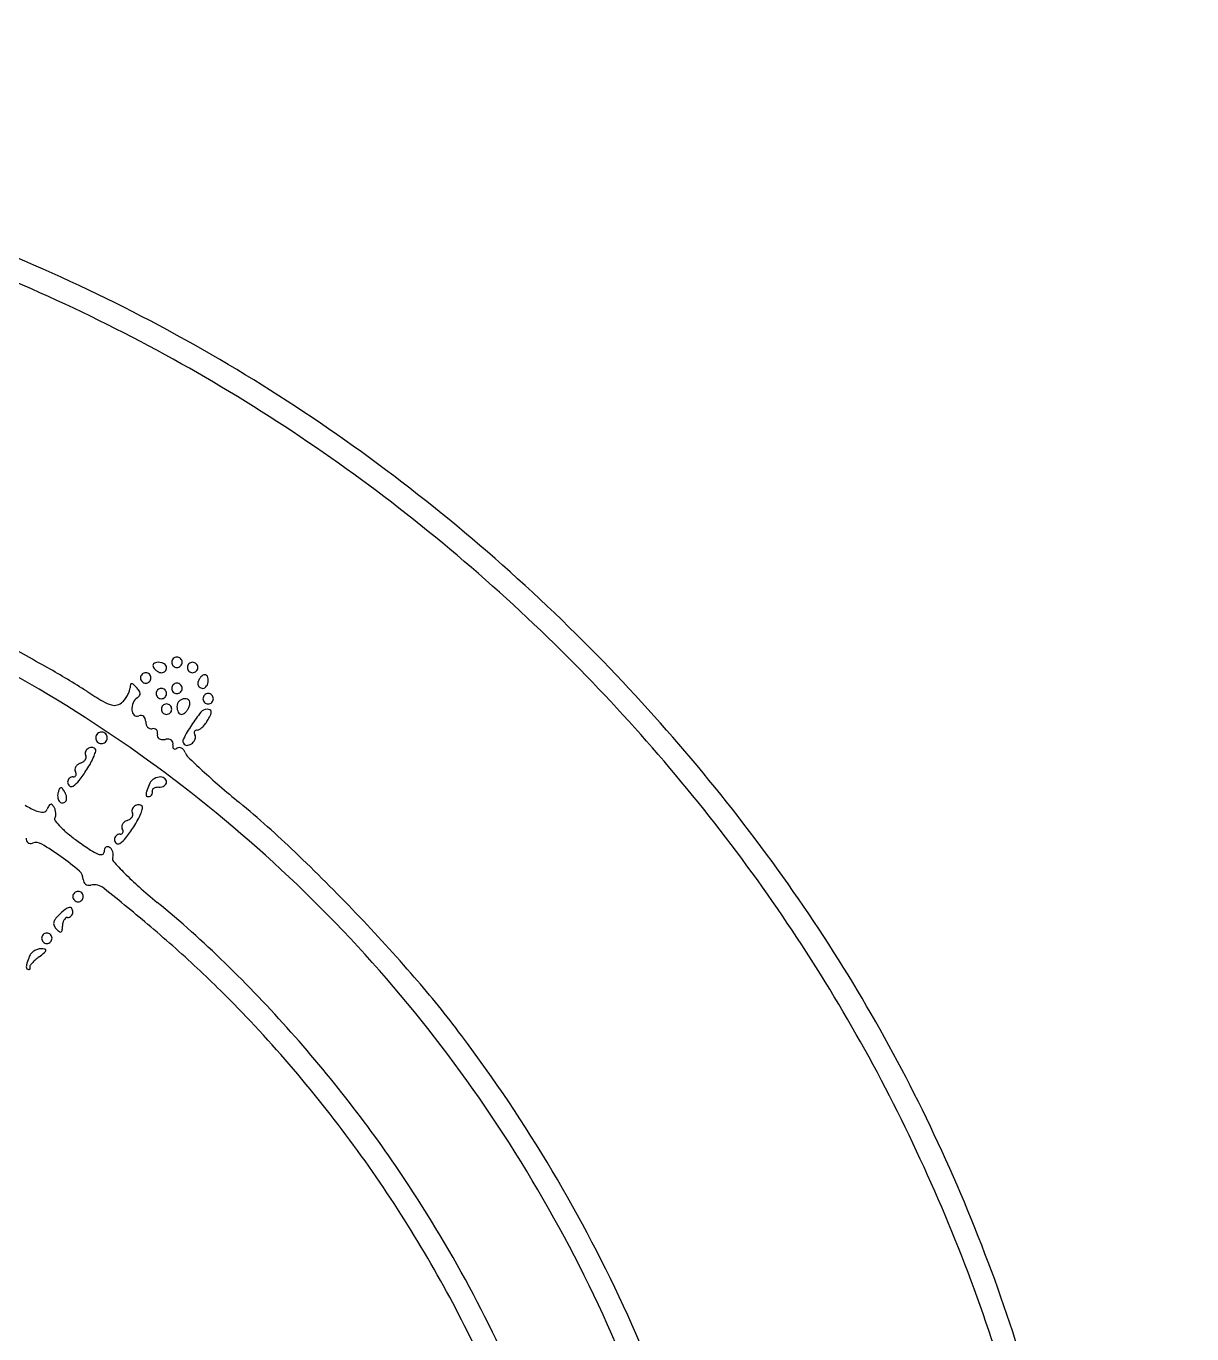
# Model space of a CAD drawing. Header units: metres. Extents: x -22 to 82, y -7 to 32.
# Drawn here: x 10.603 to 11.076, y 28.163 to 28.694 of the extents above; entities that cross this region are included whole.
import ezdxf

# ---------------------------------------------------------------- set-up
doc = ezdxf.new("R2010")
doc.units = ezdxf.units.M
doc.header["$LTSCALE"] = 2
doc.header["$MEASUREMENT"] = 0
doc.layers.add('ZSILUETAEDIFICIO', color=253, linetype='CONTINUOUS')
doc.layers.add('ZVEREDA', color=253, linetype='CONTINUOUS')

msp = doc.modelspace()

# ---------------------------------------------------------------- hatches: boundary and pattern name
at = {"layer": 'ZVEREDA'}
h = msp.add_hatch(dxfattribs=at)
h.set_pattern_fill('AR-SAND', color=256, scale=0.08)
h.set_pattern_definition([(37.50000000000001, (100.3217642182751, 117.4581959786875), (-0.0050394686487687, 0.1541459015210527), [0, -0.1216, 0, -0.136, 0, -0.13]), (7.499999999999999, (100.3217642182751, 117.4581959786875), (0.1415821364214182, 0.2257716852183792), [0, -0.0656, 0, -0.1096, 0, -0.042]), (327.5, (100.2233642182753, 117.4581959786875), (0.2491313489401196, 0.0004527242829572), [0, -0.04, 0, -0.144, 0, -0.188]), (317.5, (100.2233642182753, 117.4581959786875), (0.2404901283657835, 0.0702140451947399), [0, -0.02, 0, -0.0944, 0, -0.108])])
h.paths.add_polyline_path([(31.4583351261974, 30.10001185127862), (-5.580466054143699, 30.14202237673669), (-5.496152509190097, 24.7095630808688), (0.5053741138006274, 24.71459050236479), (0.5053741138006274, 23.02514520136083), (2.905374113800207, 23.02514520136083), (2.905811148500817, 24.71459050236479), (7.70575982083821, 24.71459050236479), (7.70575982083821, 23.02524487001511), (10.1053227861378, 23.02524487001511), (10.1057598208379, 24.71459050236479), (12.50561829493628, 24.71459050236479), (14.90575982083172, 24.71459050236479), (14.90575982083172, 23.02514520136083), (17.30547676903481, 23.02514520136083), (17.30591380373539, 24.71459050236479), (22.10547676902863, 24.63459050236452), (22.10547676902863, 23.02461800278962), (24.5050398048495, 23.02461800278962), (24.5050398048495, 24.63406330379348), (31.4583221007949, 24.61459050236454), (29.30561829493013, 24.61459050236454), (29.30561829493013, 20.61092766967829), (30.50572014345363, 20.61326742045304), (30.50572014345363, 24.61459050236454), (31.4583221007949, 24.61459050236454)])
h.paths.add_polyline_path([(3.274978631708791, 29.84745587849517), (21.85115500656482, 29.84745587849517), (21.85115500656482, 26.26298918530352), (3.274978631708791, 26.26298918530352)], flags=16)
edge = h.paths.add_edge_path(flags=0)
edge.add_line((4.190763625501631, 28.45334721717251), (4.191796270515823, 28.45334721717251))
edge.add_arc((4.030850849770815, 28.47872758158093), 0.1629343160792154, 351.0385129392877, 357.3660182868147)
edge.add_arc((4.112611057247875, 28.47496619707363), 0.0810876329450389, 344.53720768220717, 357.3660765305271, ccw=False)
edge = h.paths.add_edge_path(flags=0)
edge.add_arc((4.129473601766023, 28.48361260777853), 0.0424070857397566, 8.446156974039805, 17.04280200703507)
edge.add_arc((4.048520085864993, 28.46875624364435), 0.1245244297232045, 3.3254775150875844, 12.657113459455672, ccw=False)
edge.add_arc((4.009668740244905, 28.46649875537224), 0.1634413066505545, 3.325477516473139, 5.867953198212037)
edge.add_arc((4.024461425057098, 28.46801930679646), 0.148570677863494, 5.867861931155238, 8.446156969658695)
edge = h.paths.add_edge_path(flags=0)
edge.add_arc((4.187625943115307, 27.71049756740979), 0.005506773619038, 0, 44.649192788606285, ccw=False)
edge.add_line((4.193132716734738, 27.71049756740979), (4.193170576032799, 27.71059180186387))
edge.add_arc((4.083131412969806, 27.72142825678299), 0.110571452748189, 354.3757511834748, 357.7808422671732)
edge.add_arc((4.083495542828814, 27.72707965905653), 0.1105714527485412, 354.8460124112327, 363.6003750095574)
edge.add_arc((4.265141154600997, 27.71569919341579), 0.0736096129205384, 165.585485692761, 181.0365879312016)
edge = h.paths.add_edge_path(flags=0)
edge.add_ellipse((4.155844521799992, 27.55226263330349), major_axis=(-0.004886144824328529, 0.5517489951021792), ratio=0.0764573230342362, start_angle=264.41174822548277, end_angle=281.9145976805995, ccw=False)
edge.add_arc((-177.0033036909715, 27.24610176780652), 181.2017851309283, -3.410605131648481e-12, 0.07993633669821065, ccw=False)
edge.add_line((4.198481439956822, 27.24610176779618), (4.210484766247419, 27.6590139235833))
edge.add_ellipse((4.18687514976483, 27.77778923014426), major_axis=(0.01575538398604225, -0.1077800230216994), ratio=0.5161088083865675, start_angle=337.05526251174393, end_angle=345.80434126128097, ccw=False)
edge = h.paths.add_edge_path(flags=0)
edge.add_arc((387.0379938681306, 26.57348742740584), 383.1770730560518, 179.7962796488156, 179.8227156500893, ccw=False)
edge.add_arc((63.47661150482531, 27.72394417231078), 59.61364541384286, 179.6242268241421, 179.7962796450261, ccw=False)
edge.add_arc((107.9126775625507, 27.43250698258277), 104.0506671673548, 179.4892207827528, 179.6242268252662, ccw=False)
edge.add_arc((4.908773407262004, 28.32581589378475), 1.043191389333353, 173.5744382351789, 178.1175676432889, ccw=False)
edge.add_arc((3.941956756071903, 28.43638332363668), 0.0700943375474026, 136.9440126095541, 174.9430767679891, ccw=False)
edge.add_arc((3.939591411760631, 28.44492007257332), 0.0627084935053294, 98.57263522089539, 141.1716653543758, ccw=False)
edge.add_arc((3.971787529488921, 28.27408536092594), 0.2365196678389941, 91.78341864015289, 100.1162303726033, ccw=False)
edge.add_arc((4.161354391850892, 22.18584956753244), 6.327705978506592, 91.01273401402932, 91.78341864030182, ccw=False)
edge.add_line((4.049514576590127, 28.51256710557305), (4.169165289891879, 28.51468221717266))
edge.add_line((4.169165289891879, 28.51468221717232), (4.179750299263304, 28.53043944484654))
edge.add_arc((4.190827730734469, 28.52494372944767), 0.0123657743692955, 51.76101418273163, 153.6131534045893, ccw=False)
edge.add_line((4.198481439891822, 28.53465625290397), (4.198481439891822, 28.53636044799151))
edge.add_arc((4.193339192636984, 28.51586697619842), 0.0211287740527576, 75.9140893002533, 183.0668013861589)
edge.add_line((4.172240678425823, 28.51473658199643), (4.049514576590127, 28.51256710557305))
edge.add_arc((4.161354391844498, 22.18584956753244), 6.327705978506354, 91.01273401397248, 91.78341864024476)
edge.add_arc((3.971787529489319, 28.27408536092594), 0.2365196678390667, 91.78341864027549, 100.1162378328985)
edge.add_arc((3.941258338745911, 28.44519436956017), 0.0627084935053418, 100.1162378329312, 120.5228893311077)
edge.add_arc((3.942263761789718, 28.43729516592452), 0.0700943375474093, 117.9506432260986, 158.4595108276586)
edge.add_arc((4.001405707587139, 28.41591235581501), 0.1329691207264811, 159.2459526752788, 175.8968395766796)
edge.add_arc((4.909294928725814, 28.35078371074917), 1.04319138933335, 175.8968395763732, 179.4892207827571)
edge.add_arc((107.9126775622392, 27.43250698108915), 104.0506671670563, 179.4892207819287, 179.6242268244366)
edge.add_arc((63.47661150489225, 27.72394417644966), 59.6136454138861, 179.6242268281098, 179.7962796489794)
edge.add_arc((387.0379938451551, 26.57348740949783), 383.1770730331307, 179.7962796461218, 179.8227156473993)
edge.add_line((3.862755088178147, 27.75911035599103), (3.884622839891307, 27.72070371717251))
edge.add_arc((3.929255688633731, 27.74845655913333), 0.0525576961415898, 211.8734753522308, 222.0820973833024)
edge.add_arc((3.940104661909288, 27.75825274944765), 0.0671749997825091, 222.0818102784924, 230.2563674642507)
edge.add_arc((3.958449832274908, 27.78343227505326), 0.0982851158739191, 231.4181484407944, 254.9741783521728)
edge.add_arc((3.959368323424485, 27.7758030788865), 0.0911999037654329, 253.1739702547738, 268.217256623099)
edge.add_arc((3.968627737210397, 41.24924821526616), 13.56460629090511, 269.9489048779313, 270.3532500274084)
edge.add_arc((4.049525169780992, 16.95504494612499), 10.72985513343538, 89.5075836061958, 89.98540653837108, ccw=False)
edge.add_arc((4.130247462298712, 27.54011210430104), 0.1448483138350315, 64.17034698782749, 85.44946313993978, ccw=False)
edge.add_arc((4.191746138397974, 27.66642980881176), 0.0043674083606586, 1.4282544963651844, 68.34992075025048, ccw=False)
edge.add_arc((4.197384248272812, 27.67701561994579), 0.0105538936861254, 212.0429010611537, 263.0773218994982, ccw=False)
edge.add_arc((4.200612712082403, 27.70999352945552), 0.0404527841329601, 231.8085000024286, 252.4850053579366, ccw=False)
edge.add_arc((4.161788889977004, 27.66257060467501), 0.0208577567284913, 48.53142696656482, 82.63062587060486)
edge.add_arc((4.11933816690663, 27.13308106570912), 0.5520225538390414, 85.31102351279071, 89.99478211468639)
edge.add_arc((4.118411279294634, 16.9552485283175), 10.72985513343608, 89.99478211606726, 90.35325002811415)
edge.add_arc((4.073781246147718, 41.2494889468843), 13.56460629090747, 269.50474175352076, 269.9090879921701, ccw=False)
edge.add_arc((3.956613111675125, 27.77658927219733), 0.0911999037654514, 239.2648217281377, 269.94890487625094, ccw=False)
edge.add_arc((3.940104661909288, 27.75825274944765), 0.0671749997825307, 215.766892496466, 243.3781184107606, ccw=False)
edge.add_line((3.885598753388649, 27.71898970661965), (3.862755088177721, 27.75911035598011))
edge = h.paths.add_edge_path(flags=0)
edge.add_arc((3.982208672812931, 27.77710128656037), 0.0039699795081061, 57.093542815945284, 128.0095147918335, ccw=False)
edge.add_arc((3.983777369758798, 27.77691396217733), 0.0035691351575788, -36.39606693346491, 80.51639118771561, ccw=False)
edge.add_arc((3.985008823383225, 27.77555727172944), 0.0018093348073117, 293.7971605359992, 335.12409378026587, ccw=False)
edge.add_arc((3.984854518882713, 27.77590723729099), 0.002191808038586, 257.1681723130867, 293.7964911424778, ccw=False)
edge.add_arc((3.98554989726631, 27.77896024180501), 0.0053230039216045, 238.282669802615, 257.1684968903267, ccw=False)
edge.add_arc((3.980302814458611, 27.77683864407101), 0.0034331700992157, 99.02971341141892, 315.4979837284754, ccw=False)
edge = h.paths.add_edge_path(flags=0)
edge.add_arc((4.003867887505493, 27.77651366478631), 0.0041965817445002, 179.5419055987072, 270.4580944011244)
edge.add_arc((4.003949051078308, 27.77651352882827), 0.0041965817444636, 269.3499522369119, 383.1232100615633)
edge.add_arc((4.003864094692489, 27.77672872215237), 0.0041965817444639, 19.96411019100292, 182.4788541983977)
edge = h.paths.add_edge_path(flags=0)
edge.add_arc((3.979353550216473, 28.42993420992462), 0.0009651872828333, 125.0907544769644, 237.6009057839097)
edge.add_arc((3.995965221876986, 28.40704187017155), 0.0279429480104366, 127.8062335931203, 268.779035296377)
edge.add_line((3.995369806797299, 28.37910526650563), (4.002718144077988, 28.38645734180113))
edge.add_arc((4.10007393273122, 28.38764962442366), 0.0973630891154655, 166.3647067637932, 180.7016464897838, ccw=False)
edge.add_arc((3.991574634341134, 28.42003595056144), 0.0167827455633406, 325.7976337708378, 488.477492724186)
edge.add_arc((3.995342312636922, 28.45231582363164), 0.0238394652163404, 233.4109544616884, 272.5958997522416)
edge.add_arc((3.987035091752404, 28.42505208948006), 0.0100004255996245, 20.17316381762081, 145.4473270086913)

# ---------------------------------------------------------------- linework, layer by layer
at = {"layer": 'ZSILUETAEDIFICIO'}
for centre, radius, start, end in [((10.32303854956101, 27.94521962597514), 0.710311167712448, 65.55784149577093, 76.01004795082275), ((10.31997930637661, 27.93946939307244), 0.7075336042026354, 64.42363960406192, 74.2367597018221), ((10.32580959337682, 27.95131692316966), 0.7036137266441197, 55.05324511435467, 65.55782487064118), ((10.32076864259099, 27.94111852180379), 0.7057053052034441, 54.59725439022461, 64.42364272057966), ((10.3015073540644, 27.91654023405431), 0.7460403331692153, 44.99996780512113, 55.05327838781525), ((10.30769847982472, 27.92272982051054), 0.7282657460169804, 45.00005265254641, 54.59721163644038), ((10.23415917175203, 27.76641790710852), 0.7661643792085338, 60.498348900609, 62.19404384780933), ((10.28771255709472, 27.90274397353966), 0.7655501570167045, 35.88405613749717, 45.00004607892694), ((10.65520081663934, 28.43416997121113), 0.0010073376324388, 136.7414538967022, 180.0258772385689), ((10.6556799208422, 28.43371914752453), 0.0016651999536039, 105.1311728211884, 136.7416359050989), ((10.65641192719181, 28.43101194514276), 0.0044696211115515, 89.99965494173212, 105.1307609891872), ((10.65641199926614, 28.43036170181796), 0.0051198644364094, 75.74470773264834, 90.00050533991362), ((10.65677714087292, 28.43179913625187), 0.0036367777432183, 57.32238347058983, 75.74376755414089), ((10.65736186522031, 28.43271068535432), 0.0025538076012346, 34.9370861608752, 57.32281742404756), ((10.66392256998122, 28.43548154309883), 0.0020982908719275, 157.3753071490141, 179.9993677235803), ((10.66392256998162, 28.43548158940928), 0.0020982908723577, 180.0006322702055, 202.6246928462081), ((10.6639512296185, 28.43546965718502), 0.0021293174233681, 135.0007884730646, 157.3767585429725), ((10.66395122961811, 28.43549347532337), 0.0021293174229968, 202.6232414673759, 224.9992115355853), ((10.66395118817792, 28.43546961574543), 0.0021293174225145, 112.6232414527827, 134.999211522615), ((10.66393930226491, 28.43549827538124), 0.0020982908729524, 90.0006322764197, 112.6246928528869), ((10.66393925595389, 28.43549827538232), 0.0020982908719275, 67.37530713516908, 89.99936771115203), ((10.66392737004088, 28.43546961574543), 0.0021293174225635, 45.00078847738501, 67.37675854721729), ((10.66392732860072, 28.43546965718502), 0.0021293174229968, 22.62324146173451, 44.9992115355853), ((10.66392732860123, 28.43549347532337), 0.002129317422616, 315.0007884557555, 337.3767585279062), ((10.6639559882376, 28.43548154309883), 0.0020982908719379, 0.0006322764196846798, 22.62469285098589), ((10.66395598823712, 28.43548158940928), 0.0020982908723822, 337.3753071537919, 359.9993677297945), ((10.6702962296178, 28.43335465718479), 0.002129317422616, 135.0007884557555, 157.3767585279062), ((10.6702961881785, 28.43335461574543), 0.0021293174226753, 112.6232414641004, 134.9992115355853), ((10.67028430226512, 28.43338327538214), 0.0020982908721129, 90.00063228884795, 112.6246928624542), ((10.67028425595413, 28.43338327538106), 0.0020982908732917, 67.3753071494841, 89.9993677235803), ((10.67027237004069, 28.43335461574543), 0.0021293174227384, 45.0007884644147, 67.37675853589961), ((10.67027232860093, 28.43335465718479), 0.0021293174229968, 22.62324146737595, 44.9992115355853), ((10.29965903293873, 27.91469208116632), 0.7396340334225975, 36.04803746581815, 44.99995831088048), ((10.31891794609624, 27.93401900672944), 0.5693478350212752, 47.11985729573502, 61.26492728629853), ((10.44347928092719, 28.13636671810906), 0.3411031708345291, 57.39320071613322, 60.49821279062926), ((10.65123256998123, 28.42913654309888), 0.0020982908719275, 157.3753071490141, 179.9993677235803), ((10.6512325699816, 28.4291365894095), 0.0020982908724451, 180.0006322764197, 202.6246928519422), ((10.6512612296176, 28.42912465718479), 0.002129317422616, 135.0007884557555, 157.3767585279062), ((10.6512611881783, 28.42912461574548), 0.0021293174226753, 112.6232414641004, 134.9992115355853), ((10.65124930226531, 28.42915327538094), 0.0020982908733372, 90.00063228884795, 112.6246928619751), ((10.6512492559539, 28.42915327538213), 0.0020982908721548, 67.37530713754586, 89.99936771115203), ((10.65123737004052, 28.42912461574548), 0.0021293174227384, 45.0007884644147, 67.37675853589961), ((10.65123732860073, 28.42912465718479), 0.0021293174229968, 22.62324146737595, 44.9992115355853), ((10.65126598823761, 28.42913654309888), 0.0020982908719379, 0.0006322764196846798, 22.62469285098589), ((10.65126598823713, 28.4291365894095), 0.0020982908723822, 337.3753071480579, 359.9993677235803), ((10.6557220936381, 28.43417021106762), 0.0015286146864328, 180.0260431105756, 211.7176733275153), ((10.6580593284209, 28.43561470206834), 0.0042761992039422, 211.7175508210692, 225.6370356995442), ((10.65884501161671, 28.43641799508947), 0.0053998440591882, 225.6366025956011, 237.322138434427), ((10.65857905533562, 28.43600345617216), 0.0049073247650008, 237.3226608495499, 249.510347159787), ((10.65771907469323, 28.43370214881736), 0.0024505825633188, 249.5110204432703, 270.0006877656619), ((10.6577190800719, 28.43311313375062), 0.0018615674966981, 270.0007398317585, 294.0743546913955), ((10.657655675109, 28.43325515495604), 0.002017099520206, 294.0731119239146, 316.7409743724605), ((10.65757628739738, 28.43332985686368), 0.0021261077022707, 316.7410169641, 338.7475912552106), ((10.6583007596989, 28.43336655286998), 0.001408519410625, 0.0005444396486552276, 34.93769410684512), ((10.65748183247322, 28.43336656990351), 0.0022274466364281, 338.7481436667898, 359.9999061291926), ((10.66395118817829, 28.43549351676262), 0.0021293174227384, 225.0007884644147, 247.3767585358996), ((10.6639393022644, 28.43546485712716), 0.0020982908730643, 247.3753071609451, 269.9993677360086), ((10.66393925595432, 28.43546485712596), 0.0020982908719379, 270.0006322764197, 292.6246928509962), ((10.66392737004051, 28.43549351676262), 0.0021293174226753, 292.6232414641004, 314.9992115355853), ((10.67026756998143, 28.43336654309883), 0.0020982908719275, 157.3753071490141, 179.9993677235803), ((10.67026756998192, 28.43336658940945), 0.0020982908724451, 180.0006322764197, 202.6246928519422), ((10.6702962296178, 28.43337847532337), 0.0021293174226753, 202.6232414720938, 224.9992115442445), ((10.6702961881785, 28.43337851676262), 0.0021293174227384, 225.0007884644147, 247.3767585358996), ((10.67028430226472, 28.43334985712596), 0.0020982908719275, 247.3753071490038, 269.9993677235803), ((10.67028425595464, 28.43334985712704), 0.0020982908729873, 270.0006322639913, 292.6246928390549), ((10.67027237004069, 28.43337851676262), 0.0021293174226753, 292.6232414641004, 314.9992115355853), ((10.67027232860093, 28.43337847532337), 0.0021293174230358, 315.0007884644147, 337.3767585326241), ((10.67030098823781, 28.43336654309883), 0.0020982908719379, 0.0006322764196846798, 22.62469285098589), ((10.67030098823741, 28.43336658940945), 0.0020982908723822, 337.3753071480579, 359.9993677235803), ((10.67756570794631, 28.42577083374647), 0.005399844060581999, 135.6366026005482, 147.3221384381712), ((10.67676241492313, 28.42655651694355), 0.0042761992029776, 121.7175508222934, 135.6370356996916), ((10.6753179239233, 28.42889375172547), 0.0015286146866719, 90.02604312760263, 121.7176733420232), ((10.6753176840659, 28.4294150287235), 0.0010073376333481, 46.74145387676766, 90.02587721269616), ((10.67486686037978, 28.42893592452202), 0.0016651999532532, 15.13117279096919, 46.74163587225151), ((10.6721596579998, 28.42820391817105), 0.0044696211099143, 359.9996549533788, 15.13076100089263), ((10.63384564241531, 28.42778972353062), 0.0115095052645105, 331.9596979476071, 340.4069980302453), ((10.64118169462989, 28.425178502893), 0.0037225844794363, 340.4067012147821, 359.9998208590447), ((10.65198795098672, 28.42517854944629), 0.0070836718775925, 169.7239171305037, 180.0004706834987), ((10.645443407778, 28.42636507628919), 0.000432439528648, 91.37524660853077, 169.7243976707436), ((10.64545782020221, 28.42576390793567), 0.0010337806187903, 48.89064990880881, 91.3741417915786), ((10.62767753493861, 28.40538880361333), 0.0280760331171755, 44.9998101998037, 48.89050737243509), ((10.64072149067101, 28.41843262701633), 0.009629187584277001, 34.95126763297989, 45.00000336361313), ((10.64684700257499, 28.42271401391349), 0.0021557566554053, 4.43504852557714, 34.95089570945306), ((10.6512612296176, 28.42914847532336), 0.0021293174226753, 202.6232414720938, 224.9992115442445), ((10.6512611881783, 28.42914851676267), 0.0021293174227384, 225.0007884644147, 247.3767585358996), ((10.65124930226492, 28.42911985712703), 0.0020982908730643, 247.3753071494841, 269.9993677235803), ((10.65124925595433, 28.42911985712595), 0.0020982908719379, 270.0006322764197, 292.6246928509962), ((10.65123737004052, 28.42914851676267), 0.0021293174226753, 292.6232414641004, 314.9992115355853), ((10.65123732860073, 28.42914847532336), 0.0021293174230358, 315.0007884644147, 337.3767585326241), ((10.65760622961872, 28.42277965718506), 0.0021293174233681, 135.0007884730646, 157.3767585429725), ((10.65760618817814, 28.42277961574547), 0.0021293174225145, 112.6232414527827, 134.999211522615), ((10.65759430226512, 28.42280827538235), 0.002098290871903, 90.00063228884795, 112.6246928648309), ((10.65759425595363, 28.42280827538127), 0.0020982908730643, 67.37530713564935, 89.99936771115203), ((10.65758237004113, 28.42277961574547), 0.0021293174225635, 45.00078847738501, 67.37675854721729), ((10.65758232860091, 28.42277965718506), 0.0021293174229968, 22.62324146173451, 44.9992115355853), ((10.66392256998122, 28.42490654309887), 0.0020982908719275, 157.3753071490141, 179.9993677235803), ((10.66392256998162, 28.42490658940949), 0.0020982908724451, 180.0006322764197, 202.6246928519422), ((10.66395122961811, 28.42489465718478), 0.0021293174230358, 135.0007884644147, 157.3767585326241), ((10.66395122961811, 28.4249184753233), 0.0021293174229968, 202.6232414673759, 224.9992115355853), ((10.66395118817829, 28.42489461574547), 0.0021293174226753, 112.6232414641004, 134.9992115355853), ((10.66393930226491, 28.42492327538093), 0.0020982908731622, 90.0006322764197, 112.6246928505159), ((10.66393925595389, 28.42492327538213), 0.0020982908721548, 67.37530713754586, 89.99936771115203), ((10.66392737004051, 28.42489461574547), 0.0021293174227384, 45.0007884644147, 67.37675853589961), ((10.66392732860123, 28.42489465718478), 0.0021293174226753, 22.6232414720938, 44.99921154424447), ((10.66392732860123, 28.4249184753233), 0.002129317422616, 315.0007884557555, 337.3767585279062), ((10.6639559882376, 28.42490654309887), 0.0020982908719379, 0.0006322764196846798, 22.62469285098589), ((10.66395598823712, 28.42490658940949), 0.0020982908723822, 337.3753071480579, 359.9993677235803), ((10.67484986167321, 28.42689677067074), 0.0024505825637735, 159.5110204519643, 180.0006877762794), ((10.6742608466059, 28.42689676529096), 0.0018615674964199, 180.0007398107581, 204.0743546722343), ((10.6771511690265, 28.42603679002764), 0.004907324764095, 147.3226608401514, 159.5103471501629), ((10.67440286781152, 28.42696017025514), 0.0020170995207028, 204.0731119389726, 226.7409743857398), ((10.67447756971913, 28.42703955796543), 0.0021261077017174, 226.7410169515085, 248.7475912428397), ((10.67451428275828, 28.42713401289035), 0.0022274466362008, 248.7481436776965, 269.9999061408913), ((10.67451426572572, 28.42631508566501), 0.0014085194108676, 270.0005444211625, 304.9376940886845), ((10.6738583982108, 28.42725398014346), 0.0025538076009059, 304.9370861412243, 327.3228174071862), ((10.67294684910598, 28.42783870448949), 0.0036367777439842, 327.3223834961779, 345.7437675793788), ((10.67150941467372, 28.42820384609814), 0.005119864436182, 345.7447077264652, 0.0005053348198343007), ((10.74592313248672, 28.60916175078398), 0.2201520529881319, 237.3932546647248, 239.4068057297982), ((10.64161428725063, 28.43273734475798), 0.0151986284349162, 239.4068898896024, 253.5976215572044), ((10.6382862324742, 28.42297876031404), 0.0050256664794272, 286.3128805776778, 315.0002222964806), ((10.63363675823922, 28.42762833853897), 0.0116010895326192, 314.9997331389053, 323.9189305919619), ((10.63224613932451, 28.42864167777003), 0.0133217514294412, 323.9189789455668, 331.9595474629788), ((10.6517964204015, 28.41658969790825), 0.0062035424230936, 156.9345026694085, 184.4648634709572), ((10.65040721417682, 28.41718122267253), 0.0046936432606751, 123.009006272951, 156.9341275291037), ((10.64602472574481, 28.42392734252195), 0.0033510032747035, 303.0089947572338, 323.9755656275099), ((10.64761166265703, 28.42277328006696), 0.0013888032570274, 323.9772663904039, 4.436766888672754), ((10.65757756998141, 28.42279154309887), 0.0020982908719275, 157.3753071490141, 179.9993677235803), ((10.65757756998192, 28.42279158940926), 0.0020982908723577, 180.0006322702055, 202.6246928462081), ((10.6576062296183, 28.42280347532329), 0.0021293174229968, 202.6232414673759, 224.9992115355853), ((10.65760618817848, 28.42280351676254), 0.0021293174227384, 225.0007884644147, 247.3767585358996), ((10.6575943022647, 28.42277485712594), 0.0020982908719275, 247.3753071490038, 269.9993677235803), ((10.65759425595414, 28.42277485712702), 0.0020982908731622, 270.0006322764197, 292.6246928505159), ((10.6575823700407, 28.42280351676254), 0.0021293174226753, 292.6232414641004, 314.9992115355853), ((10.65970930226533, 28.41646327538098), 0.0020982908733372, 90.00063228884795, 112.6246928619751), ((10.65758232860142, 28.42280347532329), 0.002129317422616, 315.0007884557555, 337.3767585279062), ((10.65761098823779, 28.42279154309887), 0.0020982908719379, 0.0006322764196846798, 22.62469285098589), ((10.65761098823742, 28.42279158940926), 0.0020982908723822, 337.3753071537919, 359.9993677297945), ((10.65970925595391, 28.41646327538211), 0.0020982908721548, 67.37530713754586, 89.99936771115203), ((10.66395118817829, 28.42491851676266), 0.0021293174227384, 225.0007884644147, 247.3767585358996), ((10.6639393022644, 28.42488985712703), 0.0020982908730643, 247.3753071609451, 269.9993677360086), ((10.66393925595432, 28.42488985712595), 0.0020982908719379, 270.0006322764197, 292.6246928509962), ((10.667152384319, 28.41750409057454), 0.0032131052094894, 157.8619352791242, 180.0004336820463), ((10.66713144839852, 28.41751255798454), 0.0031905218607615, 135.6052256329234, 157.8611036955499), ((10.66392737004051, 28.42491851676266), 0.0021293174226753, 292.6232414641004, 314.9992115355853), ((10.66709007046913, 28.41755309736942), 0.0031325945409357, 113.1190556822873, 135.6055721560768), ((10.66704542581581, 28.41765774007297), 0.0030188261813692, 90.00041197744129, 113.1195860115842), ((10.66704543790021, 28.41745031740498), 0.0032262488493366, 68.49347103952654, 90.0006001014408), ((10.66767063352771, 28.4190370700988), 0.001520771297614, 30.7658405459252, 68.49165674191997), ((10.6647799797245, 28.41909809688815), 0.0044494820796464, 339.0071878905395, 356.2194080800035), ((10.66747420268962, 28.41892010953194), 0.0017493863628729, 356.2179014107449, 30.76648662767148), ((10.67661256998124, 28.42067654309886), 0.0020982908719275, 157.3753071490141, 179.9993677235803), ((10.67661256998173, 28.42067658940948), 0.0020982908724451, 180.0006322764197, 202.6246928519422), ((10.6766412296181, 28.42066465718477), 0.0021293174230358, 135.0007884600759, 157.3767585326241), ((10.67664122961762, 28.42068847532329), 0.0021293174226753, 202.6232414720938, 224.9992115442445), ((10.67664118817791, 28.42066461574564), 0.0021293174223537, 112.6232414551537, 134.9992115269353), ((10.67664118817828, 28.42068851676254), 0.0021293174227384, 225.0007884644147, 247.3767585358996), ((10.67662930226541, 28.42069327538098), 0.0020982908733372, 90.00063228884795, 112.6246928619751), ((10.6766293022649, 28.42065985712702), 0.0020982908730643, 247.3753071494841, 269.9993677235803), ((10.67662925595391, 28.42069327538212), 0.0020982908721548, 67.37530713754586, 89.99936771115203), ((10.6766292559544, 28.42065985712594), 0.0020982908719379, 270.0006322764197, 292.6246928509962), ((10.6766173700409, 28.42066461574564), 0.0021293174223536, 45.00078847306464, 67.37675854484628), ((10.6766173700405, 28.42068851676254), 0.0021293174226753, 292.6232414641004, 314.9992115355853), ((10.67661732860032, 28.42066465718477), 0.0021293174234791, 22.62324146267989, 44.99921153126494), ((10.67661732860074, 28.42068847532329), 0.0021293174230358, 315.0007884644147, 337.3767585326241), ((10.67664598823762, 28.42067654309886), 0.0020982908719379, 0.0006322764196846798, 22.62469285098589), ((10.67664598823723, 28.42067658940948), 0.0020982908723822, 337.3753071480579, 359.9993677235803), ((10.63851331808772, 28.42220279659279), 0.004217157003749, 253.5977236909079, 286.3130296219633), ((10.6487485894252, 28.41635171788545), 0.0031464346147593, 184.465025301467, 226.4969208895186), ((10.64779718549542, 28.41534923187379), 0.0017643537050523, 226.4963987083428, 290.9932448225599), ((10.64937670669971, 28.41123296993482), 0.0026445576784998, 86.48098476484529, 110.9931048577918), ((10.64944153742073, 28.41228652498131), 0.0015890098322157, 50.59772926632707, 86.48248072226659), ((10.64924883868369, 28.41205199610329), 0.0018925499403313, 18.38846924999726, 50.59681744195355), ((10.65969256998125, 28.41644654309886), 0.0020982908719275, 157.3753071490141, 179.9993677235803), ((10.65969256998162, 28.41644658940947), 0.0020982908724451, 180.0006322764197, 202.6246928519422), ((10.6597212296181, 28.41643465718477), 0.0021293174230358, 135.0007884600759, 157.3767585326241), ((10.65972122961762, 28.41645847532328), 0.0021293174226753, 202.6232414720938, 224.9992115442445), ((10.6597211881778, 28.41643461574563), 0.0021293174223537, 112.6232414551537, 134.9992115269353), ((10.65972118817828, 28.41645851676253), 0.0021293174227384, 225.0007884644147, 247.3767585358996), ((10.6597093022649, 28.41642985712701), 0.0020982908730643, 247.3753071494841, 269.9993677235803), ((10.65970925595431, 28.41642985712593), 0.0020982908719379, 270.0006322764197, 292.6246928509962), ((10.6596973700409, 28.41643461574563), 0.0021293174223536, 45.00078847306464, 67.37675854484628), ((10.6596973700405, 28.41645851676253), 0.0021293174226753, 292.6232414641004, 314.9992115355853), ((10.65969732860023, 28.41643465718477), 0.0021293174234791, 22.62324146267989, 44.99921153126494), ((10.65969732860074, 28.41645847532328), 0.0021293174230358, 315.0007884644147, 337.3767585326241), ((10.65972598823762, 28.41644654309886), 0.0020982908719379, 0.0006322764196846798, 22.62469285098589), ((10.65972598823711, 28.41644658940947), 0.0020982908723822, 337.3753071480579, 359.9993677235803), ((10.66925761121342, 28.41750408332814), 0.0053183321038251, 180.0001839445003, 193.188617171933), ((10.66760848770562, 28.41711756670503), 0.0036245188205658, 193.187634743782, 210.7662622664682), ((10.66658168777963, 28.41650635018578), 0.0024295695674949, 210.7674760681239, 232.6446097319584), ((10.66582799141472, 28.41551896624532), 0.0011873999911355, 232.6446772034166, 270.0006125604704), ((10.66582798459851, 28.41588124971128), 0.0015496834572493, 270.0007213693984, 301.5981430038937), ((10.66422207591381, 28.41849204031797), 0.0046148376606246, 301.5966226318961, 315.6049291872474), ((10.66317355677464, 28.41951845937081), 0.0060821237414592, 315.606208481575, 327.9451800225909), ((10.66236486746701, 28.42002499201664), 0.0070363531200634, 327.9442761121047, 339.0059106822266), ((10.7235917144915, 28.37493967190431), 0.0641560612347216, 141.1053267372861, 146.9225781156629), ((10.67619095637403, 28.41317999525654), 0.0032532353545586, 90.28183202928025, 141.1054451805686), ((10.67618904855573, 28.41356571208263), 0.0028675138103518, 66.48230487094374, 90.28162219532506), ((10.65328916070141, 28.42470785247184), 0.0264725019346873, 331.844969026552, 336.9051973742949), ((10.67700689824622, 28.41544504268097), 0.0008179378508135, 6.149750324792737, 66.48251391731158), ((10.67541355520262, 28.415273354031), 0.0024205042448947, 336.9055553991416, 6.149984691422449), ((10.64724342307844, 28.41138538460774), 0.0040058560314116, 359.9993799137213, 18.38774629861578), ((10.65532003783002, 28.41138537798935), 0.0040707587206109, 180.0005170462113, 198.0085558335295), ((10.65399579823662, 28.41095482467904), 0.0026782837124461, 198.0072710389553, 222.6492086510756), ((10.65355319627429, 28.41054719717846), 0.0020765722591948, 222.6505881768292, 251.2682134358342), ((10.65351135019841, 28.41042371334976), 0.001946190706382, 251.2674533089125, 281.309917812942), ((10.65434830792924, 28.40623898607447), 0.0023214129082556, 77.3406706066286, 101.3102418650901), ((10.65453967125561, 28.40709108655352), 0.0014480887143156, 43.21464372641643, 77.33949928768544), ((10.6544782407243, 28.40703329069817), 0.0015324336484047, 10.25812647683009, 43.21680165289413), ((10.72659558676582, 28.37298331316242), 0.067740832936174, 146.9226877166346, 152.3853785090406), ((10.67182327956039, 28.40702516709786), 0.0008825595634227, 113.6438310830206, 154.2770014999911), ((10.67220002136472, 28.40616444028734), 0.0018221259670768, 89.9989703511712, 113.6413858695655), ((10.67220004802792, 28.40980924824527), 0.0018226819912375, 270.0001911803414, 302.8596417742392), ((10.66877217768413, 28.41511599449814), 0.0081402646686452, 302.8601278576973, 313.682582937526), ((10.66696176549542, 28.41701186482697), 0.0107616987374904, 313.6817414505271, 323.4157083139163), ((10.66513286442773, 28.41836933057687), 0.0130393274116791, 323.4157726682856, 331.8447629445261), ((10.63329005625178, 28.40480968767662), 0.0023710173356193, 166.7160983716704, 189.0920684439009), ((10.63325597027074, 28.40480431415847), 0.0023365104919281, 189.0940378005263, 211.7180983753708), ((10.63329015048592, 28.40480975746215), 0.0023710930149972, 144.3422927229619, 166.7182627930981), ((10.63325589775033, 28.40480423110745), 0.0023364051397936, 211.7173008857429, 234.341361460811), ((10.6332619439624, 28.40482994761317), 0.0023364051396088, 121.7173008809924, 144.3413614575613), ((10.63327608790149, 28.40483243763043), 0.0023710930148282, 234.3422927152983, 256.718262786497), ((10.63326202701433, 28.4048298750925), 0.0023365104924801, 99.09403780977793, 121.7180983866805), ((10.63327615768799, 28.40483234339632), 0.0023710173356641, 256.7160983436538, 279.092068415918), ((10.63326740053139, 28.40479578911197), 0.0023710173355115, 76.71609835436277, 99.09206842763346), ((10.6332815312046, 28.40479825741551), 0.0023365104924801, 279.0940378097779, 301.7180983866805), ((10.63326747031743, 28.40479569487786), 0.0023710930148282, 54.34229271529833, 76.71826278649702), ((10.63328161425599, 28.40479818489496), 0.0023364051398458, 301.7173008904849, 324.3413614685971), ((10.63328766046862, 28.40482390140079), 0.0023364051397936, 31.71730088574296, 54.34136146081109), ((10.63325340773301, 28.40481837504603), 0.0023710930149972, 324.3422927229619, 346.7182627930981), ((10.63328758794773, 28.40482381834846), 0.0023365104930321, 9.09403782454162, 31.71809839796398), ((10.63325350196763, 28.40481844483281), 0.0023710173354037, 346.7160983424092, 9.092068411352875), ((10.65789822442983, 28.40590580624649), 0.0019636267972015, 168.4218027913918, 198.9304453390324), ((10.6533719439405, 28.40683318757743), 0.0026566817642934, 348.4204463406232, 10.25579266384073), ((10.65745678926689, 28.40575440118306), 0.0014969486466381, 198.9302311484101, 236.3098197926059), ((10.65791157346783, 28.40643662072176), 0.0023168585001858, 236.3104527868581, 264.8773102874567), ((10.65820898135891, 28.40975343263727), 0.0056469775274645, 264.8766401397284, 279.562271243959), ((10.66010315408198, 28.3985092456208), 0.0057556376097772, 84.98687782361205, 99.56203572458259), ((10.6604109135699, 28.40201746807236), 0.0022339419003299, 55.44561609212575, 84.9873928231968), ((10.66084262436172, 28.40264431488237), 0.0014728169888037, 17.20926610065476, 55.44607449883586), ((10.66020708305112, 28.40244749976932), 0.002138135668578, 348.2781951169039, 17.20848735362335), ((10.66822296460549, 28.4035187638998), 0.0018638508439261, 152.3856851590867, 225.0002640964006), ((10.66747075205032, 28.4057984793393), 0.0041273882746251, 282.7973007693024, 311.2883398318792), ((10.66726534956823, 28.40603236992052), 0.0044386678652669, 311.2884262143211, 338.5207889526562), ((10.671927037193, 28.40697512886555), 0.0009977527450751, 154.2743241901024, 191.886609315385), ((10.67325187025864, 28.40725403061992), 0.0023516245410141, 191.8875391814422, 211.7172504535185), ((10.66971531059539, 28.40506831263775), 0.0018058527409254, 338.5213406920077, 31.71787150571452), ((10.6284177698524, 28.39843734809381), 0.0018076012125009, 162.7735883109217, 211.717274836165), ((10.62923736107021, 28.39818327466151), 0.0026656705989714, 126.1453305930481, 162.7745429372101), ((10.62593822023183, 28.39690489173114), 0.0011072896644822, 350.5015755344304, 31.71825887086589), ((10.62934427226151, 28.39803683403767), 0.002846984849483, 90.99308428865808, 126.1444738455058), ((10.60696805760398, 28.40679917470953), 0.0251209747643408, 331.3501698513027, 337.8707322215427), ((10.62932936669972, 28.39889730174832), 0.0019863880466874, 45.00004274382341, 90.99337460328003), ((10.61156836062742, 28.40492858902377), 0.0201549020007635, 337.8703592910165, 344.1800093619896), ((10.6301075871672, 28.39967552320832), 0.0008858174051555, 344.1804127026214, 45.00005045735655), ((10.6657701699589, 28.40129323220032), 0.0035434371388185, 168.2782021307753, 184.1400300533741), ((10.66314049260632, 28.4011029011773), 0.0009068808856244, 184.1408723403149, 227.7942060248759), ((10.66299591501479, 28.40094344287496), 0.000691637699751, 227.7917666388466, 279.8454658300847), ((10.66273439254681, 28.40244977761779), 0.0022205060249077, 279.8480622117613, 301.7181557175675), ((10.6648547336988, 28.3990190074685), 0.0018126106877941, 90.90658629015496, 121.7168708236854), ((10.66485817692251, 28.398802641526), 0.0020290040253237, 62.59348036820023, 90.90713398652107), ((10.6645603849372, 28.39822829852329), 0.0026759583908387, 38.51831817936342, 62.59351968808825), ((10.66345499130901, 28.39734850340398), 0.0040887338591357, 20.99312076617455, 38.5177498350815), ((10.66803195830312, 28.40332774260975), 0.0015937165428297, 224.9999278583336, 282.7976147285412), ((10.67205984821092, 28.40065049121614), 0.0051279187772134, 200.993934918591, 226.2047968852235), ((10.62406720819922, 28.39193423423131), 0.0016219042376771, 177.9627648942024, 211.7188223807312), ((10.62450772320079, 28.39191851523481), 0.002062699600176, 149.7671490249802, 177.9613980619771), ((10.62528399554799, 28.39146614532501), 0.0029611634512645, 126.9338578414528, 149.7676076300451), ((10.62637979289798, 28.39000829395883), 0.0047849239704706, 110.9929508771769, 126.9325546566859), ((10.57239107508141, 28.42749900721924), 0.0654484752385801, 322.2800775814786, 327.0754927410674), ((10.6225365468697, 28.40002362031498), 0.0059424849462161, 290.9941762761606, 303.8490812472488), ((10.62399044996189, 28.39785596024103), 0.0033323921533392, 303.8477880724324, 323.6690828662665), ((10.62509084693173, 28.39704667353294), 0.0019664424966967, 323.6702618611195, 350.501457807444), ((10.59026456649582, 28.41592486346946), 0.0441547555377103, 327.0759457727762, 331.3504027762443), ((10.9493527061388, 28.6898519160905), 0.4057883650493299, 226.2042733074255, 227.3128234040773), ((10.62150926886329, 28.38683656074863), 0.001984989753972, 156.011455110697, 179.9998410892957), ((10.62155194172581, 28.38683658042817), 0.0020276626166399, 180.0004005161007, 230.302497630546), ((10.62165318767231, 28.386772523476), 0.0021425124376749, 133.3582404751297, 156.0115781310527), ((10.62172798331699, 28.38669329180993), 0.0022514713523855, 111.3281215217075, 133.3578573914961), ((10.62176410365711, 28.38660080467986), 0.0023507615742441, 89.99998897173433, 111.3283215603927), ((10.61622916776489, 28.39359272277494), 0.0100281315465005, 303.1104291656624, 322.2800821224863), ((10.62176409046759, 28.39071802443129), 0.0017664581771968, 270.0004424826267, 295.114618180759), ((10.62213037371089, 28.38993660612164), 0.0009034529693546, 295.1147895581307, 336.5612677489244), ((10.62038541519971, 28.38965875204428), 0.0027063077348985, 13.0005960371612, 31.71682817946613), ((10.62194225286592, 28.39001821103062), 0.0011085110390883, 336.5590521506874, 12.99970806013846), ((10.65696347304561, 28.38407898756248), 0.0046834194105911, 126.8583114757307, 159.0066661703317), ((10.65749519549192, 28.38336966436316), 0.0055699114635959, 98.62463409797418, 126.8579339664651), ((10.65714082343473, 28.38570601312387), 0.0032068403503007, 58.90488762374263, 98.62454609890767), ((10.65782270242451, 28.38683656042014), 0.0018865766851708, 0.000177178549991848, 58.90542825967434), ((10.65825628420251, 28.38683655989928), 0.0014529949071541, 326.2818675396374, 0.0002505907334507337), ((10.87283411839672, 28.60689294579362), 0.2929287840538175, 227.3129130254481, 229.1470263627828), ((10.6209215499355, 28.38117320043244), 0.0054573491495149, 161.5650457351034, 183.9407888026423), ((10.62552038056739, 28.37964033167214), 0.0103049186245275, 153.7874342923446, 161.56544275825), ((10.61678483589574, 28.38394111084364), 0.0005680586488605, 89.80652390319845, 153.785476364955), ((10.616784244304, 28.38375771663578), 0.0007514538095956, 37.30022296459867, 89.80863555830196), ((10.60427184231429, 28.37422591750584), 0.016480897480915, 31.71748743551124, 37.29974236307343), ((10.61322735176583, 28.37976067219898), 0.0059530933869298, 19.73664812230803, 31.71795694784975), ((10.61433679840712, 28.38015876199944), 0.0047743875982313, 5.599465437847609, 19.73608789485228), ((10.6210385442657, 28.38621810497494), 0.0012238661016374, 230.3015894548986, 303.1100131433844), ((10.65517592903529, 28.38171897827016), 0.0037927975903118, 161.7154625217558, 182.9563184661962), ((10.65197845598215, 28.38155385188867), 0.000591063583508, 182.956489991238, 256.2136315374123), ((10.71230000063198, 28.36284418455477), 0.0639543915983557, 159.0062589908477, 161.7155356012732), ((10.65231093277472, 28.38259399737495), 0.001658816923251, 288.43612718707, 311.0601877584552), ((10.65229482183099, 28.38261258971835), 0.0016834184201179, 311.0579947084672, 333.4339647788873), ((10.65229487680992, 28.38261254827762), 0.0016833507125114, 333.4343894609539, 355.8103595272098), ((10.65460417004741, 28.38337236707252), 0.0007496095807414, 150.8376525704098, 198.4352272105986), ((10.65231931141651, 28.38261072965952), 0.0016588485383118, 355.8113479720083, 18.43540854995546), ((10.65517138669497, 28.38305583157944), 0.0013991705430599, 120.9632923463792, 150.8370151408655), ((10.65591242000463, 28.38182076810631), 0.0028394872264329, 101.2167636855677, 120.9634451950102), ((10.65653675953513, 28.37867254580448), 0.0060490204496408, 89.99981459115075, 101.2169257954467), ((10.65653679202731, 28.38945627075992), 0.0047347045057479, 269.9998436816222, 284.8422710778426), ((10.65686782162152, 28.38820716565175), 0.0034424800039249, 284.8420182723838, 303.6898305705325), ((10.65740100567814, 28.38740739081879), 0.0024812698179476, 303.6897227416727, 326.2811010451333), ((10.98924146246213, 28.74150135288602), 0.4708897151933797, 229.1471065568817, 230.4323520095202), ((10.61951196266392, 28.40662737950885), 0.0339499425332064, 239.3764555490067, 248.3835247798742), ((10.62208563810941, 28.37184921779232), 0.0115458016830622, 152.1241501769155, 160.1157334830845), ((10.61285870585948, 28.37672969043575), 0.0011076365208451, 107.5164905089582, 152.1260627927655), ((10.61273297426015, 28.37712802961983), 0.0006899254476427, 45.95468529125488, 107.5157238434478), ((10.60970504631291, 28.37399750658301), 0.0050452121359968, 31.71760369558334, 45.95445251288493), ((10.60984308190041, 28.37408286925881), 0.0048829142375241, 17.4861760365017, 31.71708904608333), ((10.61876873979801, 28.38102486626553), 0.003299434760263, 183.9402601622479, 216.5506968133659), ((10.61740023166732, 28.38001038924347), 0.0015959154234526, 216.5518752581217, 267.9539846066721), ((10.61740746594322, 28.38021194560798), 0.0017976015703091, 267.9529112632868, 314.9996351690601), ((10.6177437492413, 28.37987566246284), 0.0013220252775772, 314.9994992378089, 349.0555408870896), ((10.6156259796046, 28.38028516866734), 0.003479024017825, 349.0558067324098, 5.599244334367329), ((10.64827236106998, 28.37491827466226), 0.0026656705984024, 126.1453306016938, 162.7745429436475), ((10.64837927226131, 28.37477183403678), 0.0028469848502175, 90.99308427917265, 126.1444738346993), ((10.6483643666995, 28.37563230174874), 0.0019863880462249, 45.00004273453785, 90.99337459040684), ((10.63060336062543, 28.38166358901981), 0.0201549020013978, 337.8703593036278, 344.1800093745888), ((10.64914258716789, 28.37641052320851), 0.0008858174043516, 344.1804126865894, 45.00005048853874), ((10.65226645845112, 28.38272753993425), 0.0017995705343941, 256.2132263945748, 288.4348309767238), ((10.42295716844342, 28.05619254375785), 0.4181131338018289, 46.29523264718162, 50.4324551945889), ((10.6092953644781, 28.38084483425632), 0.0062169564303207, 248.3834352772957, 273.9793675509185), ((10.60960718814681, 28.37636246534453), 0.0017237543358158, 273.9791065143868, 340.1161411111664), ((10.6151959484402, 28.37171447517301), 0.0009826209255066, 148.2827525344462, 219.1822223829624), ((10.61226088158651, 28.37352840234627), 0.0024677340165322, 328.2833022942163, 351.1451892802608), ((10.64124190291363, 28.39294345151512), 0.0345841265607701, 219.1820527034456, 224.632374621374), ((10.60912849199872, 28.37385774720661), 0.0056321262676064, 4.700061454390473, 17.48619795481565), ((10.60979535776073, 28.37391258172534), 0.0049630098585236, 351.1442692651635, 4.699975703397871), ((10.64541479289821, 28.36674329395851), 0.0047849239706523, 110.9929508762007, 126.9325546550496), ((10.6415715468699, 28.37675862031483), 0.0059424849462161, 290.9941762761606, 303.8490812472488), ((10.64302544996212, 28.37459096023969), 0.0033323921522062, 303.8477880854833, 323.6690828805386), ((10.64745276985263, 28.37517234809326), 0.0018076012126486, 162.7735882902682, 211.7172748163358), ((10.64412584693099, 28.37378167353279), 0.0019664424969283, 323.6702618743154, 350.5014578161651), ((10.644973220232, 28.37363989173133), 0.0011072896640712, 350.5015755189364, 31.71825887321676), ((10.60929956649281, 28.39265986346328), 0.0441547555370523, 327.0759457817233, 331.350402785189), ((10.62600305760611, 28.38353417471353), 0.0251209747641975, 331.3501698410893, 337.8707322113361), ((10.64585789926133, 28.39750048252637), 0.0410705704180743, 224.6322682064295, 230.5910612822278), ((10.6688142826826, 28.42543925018964), 0.0772309116544373, 230.5911069211231, 234.3053816755416), ((10.64076298331722, 28.36342829180995), 0.0022514713523855, 111.3281215217075, 133.3578573914961), ((10.64079910365692, 28.36333580468096), 0.0023507615730197, 89.99998897173433, 111.3283215601411), ((10.640799090467, 28.36745302443148), 0.0017664581774242, 270.0004424973739, 295.1146181941343), ((10.64310220819951, 28.36866923423099), 0.0016219042375575, 177.9627648861724, 211.7188223739126), ((10.64354272320114, 28.36865351523477), 0.002062699600176, 149.7671490249802, 177.9613980619771), ((10.64116537371112, 28.36667160612251), 0.0009034529697792, 295.1147895136706, 336.5612676960036), ((10.63942041519999, 28.36639375204447), 0.0027063077348473, 13.00059603247188, 31.71682817538443), ((10.64431899554822, 28.36820114532503), 0.0029611634512645, 126.9338578414528, 149.7676076300451), ((10.64097725286612, 28.36675321103053), 0.0011085110390883, 336.5590521506874, 12.99970806013846), ((10.5914260750817, 28.40423400721943), 0.0654484752387037, 322.2800775813391, 327.0754927409039), ((10.60531273579613, 28.36398970827264), 0.0027084566868527, 179.9998311561912, 202.3394797976991), ((10.6044177905498, 28.36362194151803), 0.0017408930561891, 202.3394078106287, 233.4431274550915), ((10.60437670621724, 28.36356651952912), 0.0016719037877672, 233.4428252347844, 265.3194685907302), ((10.60443984656723, 28.36433836652833), 0.0024463290535915, 265.32070559742, 289.290956911891), ((10.6067156101324, 28.35783636491726), 0.0044424389608746, 59.23715813041234, 109.2903116588803), ((10.55209539814521, 28.26607550675828), 0.1112292482941903, 54.38475889562712, 59.23698629216226), ((10.7142653736953, 28.48870492382486), 0.1551305081520515, 234.3056507723089, 236.5932806786695), ((10.6360035933142, 28.35912515804603), 0.0015714653917671, 130.027169061403, 163.5755458937536), ((10.63567780421982, 28.35951304780167), 0.0010649113507891, 87.20381298491023, 130.0272769919011), ((10.6356419240644, 28.35877845213196), 0.0018003827529247, 58.28204604318134, 87.20376731732539), ((10.63514611701771, 28.35797612048492), 0.0027435480072886, 35.68579147691359, 58.28329777725587), ((10.64054426886398, 28.36357156074979), 0.0019849897544267, 156.01145514535, 179.9998411221121), ((10.64058694172599, 28.36357158042733), 0.0020276626164055, 180.0004004968329, 230.3024976083414), ((10.6406881876712, 28.36350752347477), 0.0021425124373986, 133.3582404277244, 156.0115780878259), ((10.64007354426548, 28.36295310497513), 0.0012238661016374, 230.3015894616974, 303.1100131433844), ((10.63526416776611, 28.37032772277649), 0.0100281315467549, 303.110429154872, 322.2800821121061), ((10.55231226758647, 28.26637748858985), 0.1108574618225072, 49.51649797203572, 54.38499005271086), ((10.63864285766911, 28.37404627676693), 0.0177792421404979, 236.5926724365014, 247.8532238010173), ((10.63294006190773, 28.36003488844682), 0.0026517545054349, 247.8538556480963, 284.2227844743575), ((10.6333513025217, 28.35841241697545), 0.0009779765877702, 284.2224643399948, 359.9999577327069), ((10.63842165597663, 28.35841243956776), 0.0040923768670591, 163.5765885953574, 180.0003264069041), ((10.6344825018661, 28.35749958770481), 0.0035605354963349, 17.09768561241918, 35.68482970264274), ((10.63933660687263, 28.35568970878018), 0.0016115274336257, 159.0061810791495, 222.1602436884504), ((10.63476500257212, 28.35744398701854), 0.0032851099859712, 339.006676111143, 358.9435221830307), ((10.63432801318299, 28.35745204663203), 0.0037221736924639, 358.9435060896528, 17.09799427077647), ((10.18426268132882, 27.80645539873603), 0.7635747087741439, 43.65947429010031, 46.29519312344947), ((10.62135032557782, 28.34725780074479), 0.0045189535317416, 0.0001966433931972166, 49.51662223193107), ((10.75006320046964, 28.45595158248335), 0.1509862972178071, 222.1605366843662, 224.642492820603), ((10.73149735614223, 28.43761565698401), 0.124892299068104, 224.6423827565264, 228.3843813307055), ((10.31815319167413, 27.93319516668078), 0.5704719176303891, 32.98964769103737, 47.11987739427817), ((10.33956811973141, 27.94373995607435), 0.6902729734208791, 26.62011001993468, 36.04796550879233), ((10.36176451345889, 27.95631671572102), 0.6741514100559995, 25.85617300619968, 35.88409305869711), ((10.62836361819271, 28.34725783684127), 0.0024943390832412, 180.000472892255, 205.1449913844955), ((10.62805931521663, 28.34711496326901), 0.0021581647867894, 205.1441226581541, 233.1695087312326), ((10.62816385824573, 28.34725455007293), 0.0023325600871269, 233.169452606652, 259.9380289660802), ((10.6282998349113, 28.34802081042795), 0.0031107917913283, 259.937855351291, 281.5113164630805), ((10.63022328826474, 28.33857672584196), 0.0065271751347233, 51.20126118196613, 101.5120909699592), ((10.81078148460873, 28.52686686440984), 0.244272997062507, 228.384437410983, 230.6496095875705), ((10.62373756998181, 28.34030654309879), 0.0020982908723822, 157.3753071480579, 179.9993677235803), ((10.6237375699813, 28.34030658940929), 0.0020982908719379, 180.0006322764197, 202.6246928509859), ((10.62376622961821, 28.34029465718487), 0.0021293174230358, 135.0007884644147, 157.3767585326241), ((10.62376622961821, 28.34031847532333), 0.0021293174229968, 202.6232414673759, 224.9992115355853), ((10.62376618817848, 28.34029461574551), 0.0021293174226753, 112.6232414641004, 134.9992115355853), ((10.62376618817848, 28.34031851676264), 0.0021293174227384, 225.0007884644147, 247.3767585358996), ((10.62375430226464, 28.34032327538227), 0.0020982908719379, 90.0006322764197, 112.6246928509962), ((10.62375425595397, 28.34032327538102), 0.0020982908730643, 67.3753071494841, 89.9993677235803), ((10.62374237004062, 28.34029461574551), 0.0021293174227384, 45.0007884644147, 67.37675853589961), ((10.62374237004062, 28.34031851676264), 0.0021293174226753, 292.6232414641004, 314.9992115355853), ((10.62374232860131, 28.34029465718487), 0.0021293174226753, 22.6232414720938, 44.99921154424447), ((10.62374232860131, 28.34031847532333), 0.002129317422616, 315.0007884557555, 337.3767585279062), ((10.62377098823731, 28.34030654309879), 0.0020982908724451, 0.0006322764196846798, 22.62469285194217), ((10.62377098823779, 28.34030658940929), 0.0020982908719275, 337.3753071490141, 359.9993677235803), ((10.01570728325549, 27.57424749890862), 0.9872560304034376, 49.77360022809761, 51.20093423306681), ((10.64141634208022, 28.30726565266951), 0.0360660531852435, 129.4961028657305, 135.0002520604736), ((10.62102287410079, 28.33200829147029), 0.0040021839389995, 101.7742488250044, 129.4956949318968), ((10.62040111578492, 28.33499115682781), 0.0009552068888119, 30.73211645857253, 101.7739973692358), ((10.61866933520673, 28.33396154463662), 0.0029699439028877, 0.0004170386712688742, 30.73282515214191), ((10.61954098823773, 28.33396158940928), 0.0020982908719275, 337.3753071490141, 359.9993677235803), ((10.62375430226513, 28.34028985712604), 0.0020982908721548, 247.3753071375459, 269.999367711152), ((10.62375425595363, 28.34028985712712), 0.0020982908733372, 270.000632288848, 292.6246928619751), ((10.38219016726063, 28.00416910721776), 0.4316733489442439, 45.76302647060935, 50.64961581821778), ((10.18248372854191, 27.80475809733184), 0.7660334696467778, 41.02626006146253, 43.65945821359468), ((10.61596445659802, 28.32932550162764), 0.0021285423408787, 170.9812697915884, 206.3792831230429), ((10.6170335863269, 28.32915576446095), 0.0032110621243575, 143.7700262251009, 170.9804703509977), ((10.61856472592831, 28.33061503969685), 0.0050310083647165, 206.3785162334793, 224.9998117529699), ((10.62635746433062, 28.32232414632477), 0.0147698556333656, 134.9995619142152, 143.7697832636647), ((10.60370539084511, 28.32825097820614), 0.0137038882647275, 352.9870337297705, 0.000368127365726601), ((10.62351166818124, 28.32825110576215), 0.0061023890717858, 166.9761820594731, 180.0003709434665), ((10.6215929036195, 28.32869488930925), 0.0041329725902886, 149.5344283990921, 166.9756636217475), ((10.62040176374032, 28.32939549948799), 0.002751064912416, 127.7515844488308, 149.5333318420112), ((10.61952429377632, 28.33052876423619), 0.0013178020179473, 90.00063769463067, 127.7532168452049), ((10.61952425595399, 28.33394485712694), 0.0020982908729524, 270.0006322764197, 292.6246928528869), ((10.61951237004064, 28.33397351676263), 0.0021293174226753, 292.6232414641004, 314.9992115355853), ((10.61951232860093, 28.33397347532338), 0.0021293174230358, 315.0007884644147, 337.3767585326241), ((10.61104756998179, 28.32338654309876), 0.0020982908723822, 157.3753071480579, 179.9993677235803), ((10.61104756998131, 28.32338658940927), 0.0020982908719379, 180.0006322764197, 202.6246928509859), ((10.61107622961779, 28.32337465718484), 0.002129317422616, 135.0007884557555, 157.3767585279062), ((10.6110761881784, 28.32337461574554), 0.0021293174226753, 112.6232414641004, 134.9992115355853), ((10.61106430226502, 28.32340327538242), 0.002098290871903, 90.00063228884795, 112.6246928648309), ((10.61106425595398, 28.32340327538128), 0.0020982908730643, 67.37530714711308, 89.9993677235803), ((10.61105237004062, 28.32337461574554), 0.0021293174227384, 45.0007884644147, 67.37675853589961), ((10.61105232860092, 28.32337465718484), 0.0021293174229968, 22.62324146737595, 44.9992115355853), ((10.61108098823732, 28.32338654309876), 0.0020982908724451, 0.0006322764196846798, 22.62469285194217), ((10.61108098823772, 28.32338658940927), 0.0020982908719275, 337.3753071490141, 359.9993677235803), ((10.62260307589099, 28.33465328190783), 0.010742021460025, 224.9995054422328, 233.3229833693174), ((10.6165843739366, 28.32657182300278), 0.0006655760919993, 233.3236368041891, 296.420821444454), ((10.6165341779222, 28.32667286701246), 0.0007784013181838, 296.4202648350742, 352.9860947794905), ((10.31739866656631, 27.93091719422233), 0.5201040612124405, 46.80610003028701, 49.77362637176421), ((10.60900175958233, 28.31343468832426), 0.0057216088358764, 123.6356605073601, 139.1379844165777), ((10.60902952109271, 28.31339284272877), 0.0057718258760047, 108.1999918353413, 123.6350142531086), ((10.60856393241082, 28.31480893947514), 0.0042811539415442, 88.89083755687457, 108.1999920250564), ((10.56359191159962, 28.37445326195785), 0.0734823891411453, 307.0752739977178, 309.3477793153576), ((10.60841772356639, 28.30725027180836), 0.0118412355493865, 80.58700594380169, 88.89148669390168), ((10.61107622961779, 28.32339847532336), 0.0021293174226753, 202.6232414720938, 224.9992115442445), ((10.6110761881784, 28.32339851676267), 0.0021293174227384, 225.0007884644147, 247.3767585358996), ((10.60924443246472, 28.31877158966779), 0.0014782136346026, 309.3475698994007, 346.9732388289148), ((10.61106430226462, 28.32336985712601), 0.0020982908719275, 247.3753071490038, 269.9993677235803), ((10.61028773518569, 28.31853020078853), 0.0004073498907378, 346.9746287656047, 80.58743783468468), ((10.61106425595452, 28.32336985712715), 0.0020982908729873, 270.0006322639913, 292.6246928390549), ((10.61105237004062, 28.32339851676267), 0.0021293174226753, 292.6232414641004, 314.9992115355853), ((10.61105232860092, 28.32339847532336), 0.0021293174230358, 315.0007884644147, 337.3767585326241), ((10.60854546113325, 28.31150148021885), 0.0058300041138394, 161.8383026128137, 176.9107639739596), ((10.65693868028691, 28.29562665520427), 0.0567604834881467, 159.0064084473536, 161.8385092531467), ((10.60778198057349, 28.31448981898927), 0.0041087971458121, 139.1373470238247, 159.0061828399018), ((10.604654090401, 28.31191662902148), 0.0005284018419202, 145.2170151531397, 208.682915575218), ((10.61353747442971, 28.3057465891095), 0.0113443116194361, 138.3586773915415, 145.2176838176233), ((10.61608670818191, 28.30347990719025), 0.014755534221998, 131.5015101484042, 138.3584557726454), ((10.62385415532913, 28.29470092061683), 0.0264774726469889, 127.0754589445494, 131.5015805078644), ((10.30528801598641, 27.92519072253606), 0.5419073097617606, 41.64254374108741, 45.76304135029586), ((10.60388715447633, 28.31175289665867), 0.0011649177121586, 176.9112191729976, 218.5472812172454), ((10.60366178282112, 28.31157331222863), 0.0008767459744455, 218.5466745869438, 269.99975744199), ((10.60366177197898, 28.31160984874424), 0.0009132824900826, 270.0004473358849, 293.3623342150214), ((10.60383471364392, 28.3112094937988), 0.0004771713783163, 293.3617834627265, 331.3166122993844), ((10.603257612215, 28.31115262316087), 0.0010634072794977, 7.650320357416168, 28.68279789779248), ((10.60380441166924, 28.31122604751499), 0.0005117001308258, 331.3190398742673, 7.652884622361896), ((10.35692471477179, 27.97301799563985), 0.4623564554927421, 43.56467770884878, 46.80602759514689), ((10.4361932145145, 28.02550935249798), 0.4297306003022417, 36.96686122682389, 41.02618642932927), ((10.3034288859896, 27.92213778517595), 0.5361846311026957, 34.58275438279799, 43.56465228033738), ((10.29067016820838, 27.91219250549636), 0.5614683710764721, 37.59058530066149, 41.64257893977626), ((10.29353492924861, 27.91813776041255), 0.6082804396803936, 24.48394020897981, 36.96687410633944), ((10.32094446165391, 27.93549810035927), 0.523262565299394, 33.31872009141178, 37.59065695690269), ((10.33123811865039, 27.93956477620713), 0.6995907545361137, 17.25861835616331, 26.62012235972085), ((10.3388264130983, 27.94519950331602), 0.69964158187522, 16.02755190134416, 25.85622785132973), ((10.31057484550712, 27.92827591309731), 0.5795068712222977, 19.0249327568377, 32.98962816479214), ((10.31720877544441, 27.93163811992804), 0.5194471966008339, 25.38458756069769, 34.58272296225946), ((10.30315200365041, 27.92380232118944), 0.5445548834491657, 21.78017059982158, 33.31871968262372), ((10.32787330246103, 27.93377523439403), 0.5705490937281437, 11.38686097630103, 24.48392210120891)]:
    msp.add_arc(centre, radius, start, end, dxfattribs=at)

doc.saveas('drawing.dxf')
